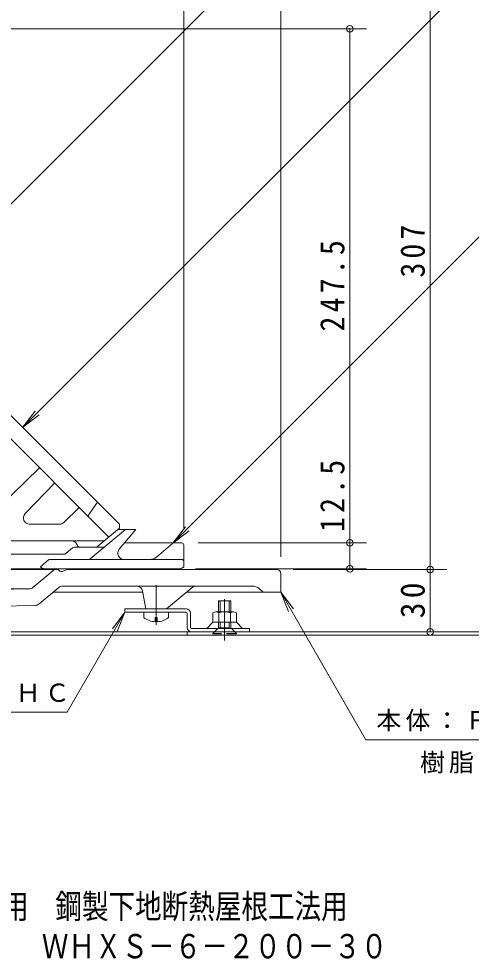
# Model space of a CAD drawing. Units: millimetres at full size, sheet at 1:4. Extents: x -472 to 542, y -549 to 538.
# Drawn here: x -16.4 to 201.4, y -549.4 to -95.7 of the extents above; entities that cross this region are included whole.
import ezdxf
from ezdxf.enums import TextEntityAlignment as Align

# ---------------------------------------------------------------- set-up
doc = ezdxf.new("R2010")
doc.units = ezdxf.units.MM
doc.header["$LTSCALE"] = 4
doc.header["$PDMODE"] = 32
doc.header["$PDSIZE"] = 3.2
doc.linetypes.add('CHAIN1', pattern=[8, 5, -1, 1, -1])
doc.linetypes.add('DASHED1', pattern=[1.8, 1.2, -0.6])
for name, color, linetype, lineweight in [('0-0_通り芯', 4, 'Continuous', 9), ('0-1_躯体', 6, 'Continuous', 9), ('0-2_仕上', 3, 'Continuous', 9), ('0-4_その他', 7, 'Continuous', 9), ('0-5_寸法', 7, 'Continuous', 9), ('0-8', 2, 'Continuous', 9), ('0-A', 2, 'Continuous', 9)]:
    doc.layers.add(name, color=color, linetype=linetype, lineweight=lineweight)
doc.layers.add('F-5_F-5ﾚｲﾔ', color=2, linetype='Continuous')
doc.styles.add('ＭＳ ゴシック', font='')
doc.styles.get('ＭＳ ゴシック').set_extended_font_data('MS Gothic')

msp = doc.modelspace()

# ---------------------------------------------------------------- linework, layer by layer
at = {"layer": '0-0_通り芯'}
for p, q in [((-187.272, -360.785), (2.195, -360.785)), ((-9.626, -369.473), (-0.081, -361.464)), ((4.09, -361.785), (3.927, -361.785)), ((6.593, -360.93), (4.839, -361.639)), ((107.728, -360.785), (7.342, -360.785)), ((109.728, -362.785), (109.728, -371.785)), ((-11.493, -370.174), (-202.537, -374.065)), ((-187.272, -370.153), (-11.19, -370.153)), ((-6.643, -377.414), (2.804, -369.487)), ((43.274, -371.785), (0.065, -371.785)), ((96.042, -368.785), (4.732, -368.785)), ((43.176, -371.248), (44.728, -379.785)), ((54.728, -379.785), (67.838, -368.785)), ((109.728, -371.785), (64.262, -371.785)), ((99.452, -370.128), (101.228, -371.785)), ((-8.511, -378.115), (-173.56, -381.476)), ((44.728, -379.785), (54.728, -379.785))]:
    msp.add_line(p, q, dxfattribs=at)
at = {"layer": '0-0_通り芯', "linetype": 'CHAIN1'}
msp.add_line((49.728, -368.337), (49.728, -387.52), dxfattribs=at)
at = {"layer": '0-0_通り芯'}
for centre, radius, start, end in [((1.847, -363.762), 3, 97.05717, 130.00063), ((2.195, -361.785), 1, 29.99821, 90), ((3.927, -360.785), 1, 209.99821, 270), ((4.09, -359.785), 2, 270, 292), ((7.342, -362.785), 2, 90, 112), ((107.728, -362.785), 2, 0, 90), ((-11.554, -367.175), 3, 271.16667, 310.00077), ((4.732, -371.785), 3, 90, 130.00034), ((40.225, -371.785), 3, 10.30482, 90), ((68.93, -371.785), 3, 90, 130.00008), ((96.042, -373.785), 5, 47.00014, 90), ((-8.572, -375.116), 3, 271.16667, 310.00061), ((54.364, -378.785), 1, 270, 309.99971)]:
    msp.add_arc(centre, radius, start, end, dxfattribs=at)
at = {"layer": '0-1_躯体'}
for p, q in [((18.024, -355.753), (35.026, -341.487)), ((31.43, -341.487), (40.026, -341.487)), ((40.026, -341.487), (31.994, -351.059)), ((34.572, -347.987), (62.026, -347.987)), ((57.747, -348.221), (49.886, -354.817)), ((63.026, -348.987), (63.026, -359.487)), ((5.127, -353.487), (-160.533, -353.487)), ((6.412, -353.019), (9.468, -350.455)), ((10.754, -349.987), (24.168, -349.987)), ((-2.061, -356.221), (-5.974, -359.504)), ((-1.419, -355.987), (34.292, -355.987)), ((34.292, -355.987), (62.026, -355.987)), ((-188.974, -360.487), (60.742, -360.487)), ((-5.974, -359.504), (-5.853, -359.626)), ((62.67, -359.785), (63.026, -359.487))]:
    msp.add_line(p, q, dxfattribs=at)
for centre, radius, start, end in [((58.39, -348.987), 1, 90, 129.99971), ((62.026, -348.987), 1, 0, 90), ((5.127, -351.487), 2, 270.00015, 309.9993), ((10.754, -351.987), 2, 90, 129.99985), ((24.168, -347.987), 2, 270, 310.00008), ((34.292, -352.987), 3, 139.99997, 270), ((-1.419, -356.987), 1, 90, 129.9993), ((17.381, -354.987), 1, 270, 309.9993), ((46.672, -350.987), 5, 270, 310.00079), ((62.026, -356.987), 1, 0, 90), ((-3.731, -357.505), 3, 224.99733, 263.84305), ((60.742, -357.487), 3, 270, 309.99908)]:
    msp.add_arc(centre, radius, start, end, dxfattribs=at)
at = {"layer": '0-2_仕上'}
for p, q in [((-178.974, -127.987), (32.026, -338.987)), ((26.962, -345.237), (-185.224, -133.052)), ((-6.398, -311.878), (-33.598, -338.145)), ((0.871, -319.146), (-13.38, -333.903)), ((12.694, -330.97), (5.264, -338.145)), ((17.292, -334.413), (21.419, -328.381)), ((3.18, -338.987), (-11.222, -338.987)), ((32.026, -340.987), (32.026, -338.987)), ((32.026, -338.987), (32.026, -340.987)), ((32.026, -340.987), (21.718, -349.636)), ((24.875, -346.987), (-156.974, -346.987)), ((21.3, -349.987), (12.026, -349.987))]:
    msp.add_line(p, q, dxfattribs=at)
for centre, radius, start, end in [((-11.222, -335.987), 3, 135.99971, 270), ((18.117, -334.978), 1, 145.61942, 224.99799), ((3.18, -335.987), 3, 270, 314.00029), ((8.863, -349.987), 3, 19.46759, 90), ((13.107, -348.487), 1.5, 199.46764, 270), ((20.754, -348.487), 1.5, 270, 310.00003)]:
    msp.add_arc(centre, radius, start, end, dxfattribs=at)
at = {"layer": '0-4_その他'}
for p, q in [((109.728, 171.021), (109.728, -354.785)), ((63.026, 137.925), (63.026, -340.987)), ((181.671, -360.785), (181.671, -53.785)), ((150.994, -100.487), (-177.474, -100.487)), ((142.994, -347.987), (142.994, -100.487)), ((150.994, -347.987), (70.026, -347.987)), ((142.994, -360.487), (142.994, -347.987)), ((150.994, -360.487), (68.742, -360.487)), ((189.671, -360.785), (115.728, -360.785)), ((181.671, -390.784), (181.671, -360.785))]:
    msp.add_line(p, q, dxfattribs=at)
for p in [(142.994, -100.487), (142.994, -347.987), (142.994, -360.487), (181.671, -360.785), (181.671, -390.784)]:
    msp.add_point(p, dxfattribs=at)
at = {"layer": '0-5_寸法'}
for p, q in [((-151.14, -315.762), (274.672, 110.05)), ((-14.565, -292.515), (274.672, -3.278)), ((57.747, -348.221), (274.672, -131.296)), ((-14.565, -292.515), (-8.478, -284.581)), ((-14.565, -292.515), (-6.632, -286.427)), ((57.747, -348.221), (63.835, -340.288)), ((57.747, -348.221), (65.68, -342.134)), ((109.728, -371.785), (150.767, -442.866)), ((109.728, -371.785), (115.816, -379.718)), ((109.728, -371.785), (113.555, -381.023)), ((34.728, -381.385), (6.934, -429.525)), ((34.728, -381.385), (28.641, -389.318)), ((34.728, -381.385), (30.901, -390.624)), ((-130.908, -429.525), (6.934, -429.525)), ((150.767, -442.866), (270.788, -442.866))]:
    msp.add_line(p, q, dxfattribs=at)
at = {"layer": '0-8', "linetype": 'CHAIN1'}
msp.add_line((82.728, -375.056), (82.728, -395.184), dxfattribs=at)
at = {"layer": '0-8'}
for p, q in [((64.228, -379.785), (34.728, -379.785)), ((34.728, -381.385), (34.728, -379.785)), ((64.228, -381.385), (34.728, -381.385)), ((64.728, -381.885), (64.728, -388.684)), ((66.328, -388.684), (66.328, -381.885)), ((66.828, -389.184), (91.391, -389.184)), ((77.066, -386.184), (74.066, -389.184)), ((77.416, -386.184), (88.041, -386.184)), ((88.391, -386.184), (91.391, -389.184)), ((91.391, -389.184), (94.728, -389.184)), ((94.728, -389.184), (94.728, -390.784)), ((-95.272, -390.784), (264.728, -390.784)), ((264.728, -392.384), (-95.272, -392.384)), ((64.728, -390.784), (64.728, -392.385)), ((90.728, -390.784), (94.728, -390.784))]:
    msp.add_line(p, q, dxfattribs=at)
for centre, radius, start, end in [((64.228, -381.885), 2.1, 0, 90), ((64.228, -381.885), 0.5, 0, 90), ((66.828, -388.684), 2.1, 180, 270), ((66.828, -388.684), 0.5, 180, 270)]:
    msp.add_arc(centre, radius, start, end, dxfattribs=at)
at = {"layer": '0-A'}
for p, q in [((85.728, -375.866), (79.728, -375.866)), ((79.728, -381.184), (79.728, -375.866)), ((80.598, -381.184), (80.598, -375.866)), ((84.858, -381.184), (84.858, -375.866)), ((85.728, -381.184), (85.728, -375.866)), ((43.728, -383.985), (43.728, -381.385)), ((49.249, -383.985), (50.207, -383.985)), ((49.249, -385.974), (49.249, -383.985)), ((50.207, -385.974), (50.207, -383.985)), ((55.729, -383.985), (55.729, -381.385)), ((76.978, -381.675), (76.978, -386.184)), ((78.422, -381.184), (87.035, -381.184)), ((79.865, -381.675), (79.865, -386.184)), ((85.592, -381.675), (85.592, -386.184)), ((88.478, -381.675), (88.478, -386.184)), ((76.978, -386.184), (77.416, -386.184)), ((88.478, -386.184), (88.041, -386.184))]:
    msp.add_line(p, q, dxfattribs=at)
at = {"layer": '0-A', "linetype": 'DASHED1'}
for p, q in [((79.728, -388.916), (77.078, -391.566)), ((79.728, -386.184), (79.728, -388.916)), ((79.728, -388.916), (85.728, -388.916)), ((80.598, -388.916), (80.598, -386.184)), ((84.858, -388.916), (84.858, -386.184)), ((85.728, -386.184), (85.728, -388.916)), ((85.728, -388.916), (88.378, -391.566)), ((77.078, -391.866), (77.078, -391.566)), ((88.378, -391.866), (77.078, -391.866))]:
    msp.add_line(p, q, dxfattribs=at)
msp.add_lwpolyline([(88.378, -391.866), (88.378, -391.566), (77.078, -391.566)], dxfattribs=at)
at = {"layer": '0-A'}
for centre, radius, start, end in [((49.728, -375.985), 10, 233.13013, 267.25438), ((49.728, -375.985), 10, 272.74562, 306.86987), ((78.422, -383.552), 2.368, 52.44278, 127.55722), ((82.728, -389.782), 8.598, 70.548, 109.452), ((87.035, -383.552), 2.368, 52.44278, 127.55722)]:
    msp.add_arc(centre, radius, start, end, dxfattribs=at)

# ---------------------------------------------------------------- texts
at = {"layer": '0-4_その他', "color": 2, "char_height": 11.73, "attachment_point": 7, "rotation": 90, "style": 'ＭＳ ゴシック'}
for s, insert in [('\\T1.27;\\W0.9;307', (179.271, -220.285)), ('\\T1.28;\\W0.9;247.5', (140.594, -246.237)), ('\\T1.28;\\W0.9;12.5', (140.594, -342.773)), ('\\T1.27;\\W0.95;30', (179.271, -384.285))]:
    msp.add_mtext(s, dxfattribs=dict(at, insert=insert))
at = {"layer": '0-5_寸法', "char_height": 8.798, "attachment_point": 7, "style": 'ＭＳ ゴシック'}
for s, insert in [('\\T1.17;取付ピース：ＳＧＨＣ', (-130.25, -425.531)), ('\\T1.17;本体：ＦＣ１５０', (155.778, -438.797)), ('\\T1.17;樹脂系塗装', (176.778, -459.045))]:
    msp.add_mtext(s, dxfattribs=dict(at, insert=insert))
at = {"layer": 'F-5_F-5ﾚｲﾔ', "style": 'ＭＳ ゴシック', "width": 0.8}
for s, p in [('鋳鉄製ルーフドレン\u3000防水層張掛け幅100mm\u3000よこ引き用\u3000鋼製下地断熱屋根工法用', (-337.924, -532.337)), ('ねじ込み式\u3000改質アスファルトシート・シート防水用\u3000\u3000ＷＨＸＳ－６－２００－３０', (-338.116, -551.524))]:
    msp.add_text(s, height=11.73, dxfattribs=at).set_placement(p, align=Align.BOTTOM_LEFT)

doc.saveas('drawing.dxf')
